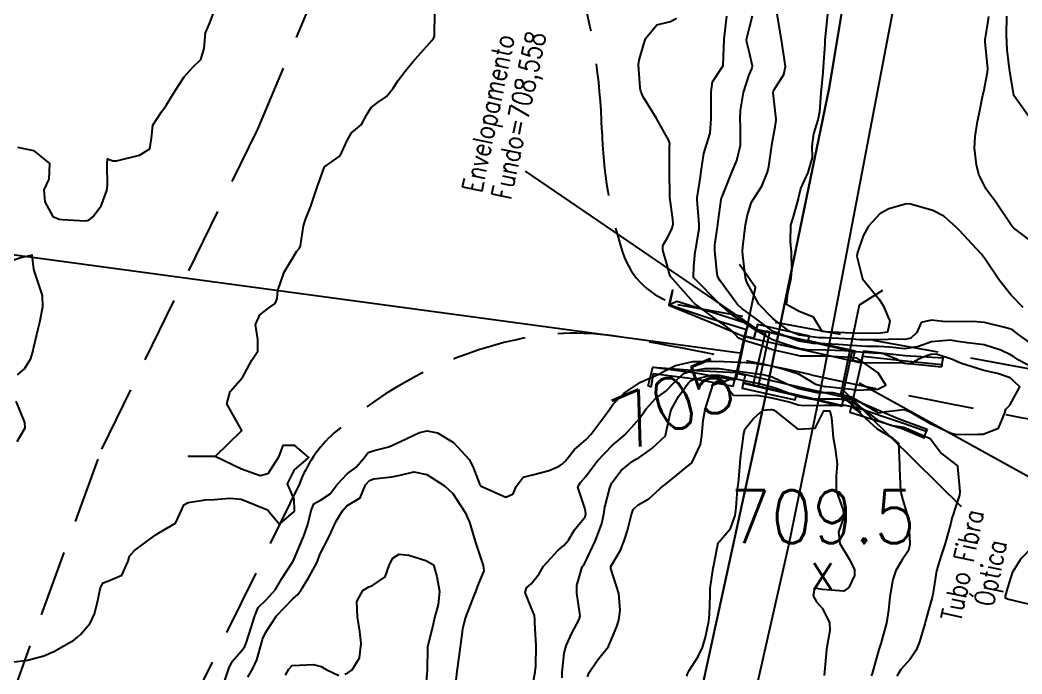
# Model space of a CAD drawing. Header units: metres. Extents: x 298520 to 308411, y 7433745 to 7450750.
# Drawn here: x 305099.4 to 305175.1, y 7437973.1 to 7438022.5 of the extents above; entities that cross this region are included whole.
import ezdxf
from ezdxf.enums import TextEntityAlignment as Align

# ---------------------------------------------------------------- set-up
doc = ezdxf.new("R2010")
doc.units = ezdxf.units.M
doc.header["$LTSCALE"] = 10
for name, pattern in [('CONTINUO', [0]), ('DASHED', [0.75, 0.5, -0.25]), ('TRACEJADO', [8.7, 8, -0.7])]:
    doc.linetypes.add(name, pattern=pattern)
for name, color, linetype in [('Cotas', 45, 'Continuous'), ('Curvas de Nivel 1m', 11, 'Continuous'), ('Curvas de Nivel 5m', 15, 'Continuous'), ('Eixo_Estaqueamento', 45, 'CONTINUO'), ('ENVELOPAMENTO', 45, 'CONTINUO'), ('Linha Férrea', 251, 'TRACKS'), ('P.I.', 45, 'CONTINUO'), ('Pontes e viadutos', 190, 'Continuous'), ('Pontos Cotados', 45, 'Continuous'), ('TEXTO', 45, 'Continuous'), ('TUBO', 45, 'Continuous'), ('Vias Secundárias', 230, 'DASHED')]:
    doc.layers.add(name, color=color, linetype=linetype)
doc.styles.add('ROMANS', font='romans', dxfattribs={"height": 0.2})
doc.styles.add('Style-STANDARD', font='STANDARD.shx')
doc.linetypes.add('TRACKS', pattern='A,0.15,[130,ltypeshp.shx,S=0.25,R=0,X=0,Y=0],0.15', length=0.3)

# ---------------------------------------------------------------- blocks, each defined once
blk = doc.blocks.new('ELVTXT_78')
at = {"layer": 'Pontos Cotados', "linetype": 'Continuous', "style": 'Style-STANDARD'}
for s, height, p in [('709.5', 4, (0, 4)), ('x', 3, (0, 0))]:
    blk.add_text(s, height=height, dxfattribs=at).set_placement(p, align=Align.MIDDLE_CENTER)

msp = doc.modelspace()

# ---------------------------------------------------------------- linework, layer by layer
at = {"layer": 'Curvas de Nivel 1m', "flags": 128}
for points, elevation in [([(305098.102, 7437973.925), (305099.917, 7437974.149), (305101.151, 7437974.467), (305101.924, 7437974.79), (305103.434, 7437975.667), (305103.711, 7437975.888), (305103.939, 7437976.098), (305104.66, 7437976.945), (305104.987, 7437977.65), (305105.19, 7437978.428), (305105.446, 7437979.645), (305105.651, 7437979.98), (305105.99, 7437980.112), (305107.064, 7437980.562), (305107.527, 7437981.625), (305107.644, 7437981.997), (305108.021, 7437982.426), (305109.572, 7437983.597), (305110.036, 7437983.869), (305111.109, 7437984.513), (305111.625, 7437985.574), (305111.747, 7437985.883), (305112.06, 7437986.067), (305113.355, 7437986.259), (305114.064, 7437986.287), (305115.208, 7437986.386), (305116.065, 7437986.322), (305118.053, 7437985.5), (305118.977, 7437984.421), (305120.052, 7437985.363), (305120.092, 7437985.43), (305120.099, 7437985.47), (305120.066, 7437986.318), (305119.582, 7437987.478), (305120.094, 7437988.533), (305120.609, 7437988.954), (305121.195, 7437989.459), (305120.116, 7437990.371), (305119.228, 7437990.371), (305118.883, 7437989.488), (305118.09, 7437988.22), (305117.505, 7437988.09), (305116.094, 7437988.593), (305114.103, 7437989.54), (305112.103, 7437989.57), (305114.103, 7437989.54), (305115.118, 7437990.53), (305116.133, 7437991.52), (305114.981, 7437993.532), (305115.239, 7437994.452), (305116.173, 7437995.52), (305116.877, 7437996.828), (305117.331, 7437997.509), (305117.338, 7437998.383), (305117.143, 7437999.511), (305117.492, 7438000.249), (305118.243, 7438000.82), (305118.64, 7438001.102), (305118.789, 7438001.492), (305118.852, 7438002.084), (305119.33, 7438003.484), (305120.289, 7438005.068), (305120.475, 7438005.285), (305120.565, 7438005.467), (305120.792, 7438006.989), (305120.923, 7438007.464), (305121.329, 7438008.464), (305121.664, 7438009.457), (305121.83, 7438009.973), (305122.363, 7438011.45), (305123.548, 7438012.26), (305124.078, 7438013.425), (305124.399, 7438014.001), (305125.172, 7438014.646), (305125.564, 7438015.408), (305125.905, 7438015.921), (305126.427, 7438016.325), (305127.064, 7438016.763), (305127.562, 7438017.389), (305127.898, 7438017.936), (305128.456, 7438018.66), (305129.031, 7438019.371), (305130.479, 7438021.002), (305130.641, 7438021.189), (305130.684, 7438021.348), (305130.701, 7438023.157)], 704), ([(305099.174, 7438012.933), (305100.382, 7438012.665), (305101.597, 7438011.698), (305101.536, 7438010.517), (305101.165, 7438009.702), (305101.235, 7438008.8), (305101.846, 7438007.695), (305102.32, 7438007.478), (305102.557, 7438007.449), (305104.318, 7438007.357), (305104.567, 7438007.41), (305104.872, 7438007.655), (305105.494, 7438008.486), (305105.924, 7438009.644), (305105.976, 7438010.016), (305105.939, 7438011.644), (305105.974, 7438012.047), (305106.376, 7438011.905), (305106.642, 7438011.902), (305108.38, 7438012.31), (305109.179, 7438012.808), (305109.289, 7438013.601), (305109.403, 7438014.6), (305110.058, 7438015.594), (305110.217, 7438015.791), (305110.421, 7438016.12), (305110.982, 7438017.037), (305111.331, 7438017.581), (305111.775, 7438018.251), (305112.457, 7438018.987), (305113.017, 7438019.562), (305113.288, 7438020.374), (305113.376, 7438021.557), (305113.71, 7438022.336), (305114.16, 7438023.545)], 703), ([(305137.925, 7437971.291), (305138.293, 7437973.254), (305138.346, 7437973.682), (305138.371, 7437975.253), (305138.257, 7437976.957), (305138.259, 7437977.256), (305138.24, 7437977.53), (305137.972, 7437978.14), (305137.524, 7437979.265), (305137.64, 7437979.611), (305137.993, 7437979.91), (305138.583, 7437980.673), (305138.923, 7437981.246), (305140.025, 7437982.456), (305140.443, 7437982.812), (305140.791, 7437983.222), (305141.26, 7437983.999), (305142.051, 7437984.985), (305142.111, 7437985.209), (305142.058, 7437985.573), (305141.51, 7437987.216), (305141.72, 7437987.58), (305142.091, 7437987.995), (305142.97, 7437989.197), (305144.115, 7437990.396), (305144.554, 7437990.74), (305145.066, 7437991.171), (305145.567, 7437991.73), (305146.141, 7437992.378), (305146.474, 7437992.831), (305146.664, 7437993.155), (305147.381, 7437993.927), (305148.166, 7437994.475), (305148.792, 7437995.131), (305149.494, 7437995.81), (305150.187, 7437996.053), (305151.095, 7437996.195), (305152.189, 7437996.193), (305153.209, 7437996.054), (305154.186, 7437995.919), (305155.479, 7437995.751), (305156.181, 7437995.571), (305157.306, 7437995.029), (305158.169, 7437994.673), (305159.561, 7437994.393), (305160.167, 7437994.37), (305160.783, 7437994.368), (305162.164, 7437994.051), (305164.046, 7437992.951), (305164.152, 7437992.878), (305164.255, 7437992.845), (305164.837, 7437992.94), (305166.155, 7437993.098), (305166.616, 7437992.915), (305168.14, 7437992.028), (305169.706, 7437991.3), (305170.128, 7437991.194), (305171.763, 7437991.219), (305172.129, 7437991.237), (305173.294, 7437991.68), (305173.772, 7437992.834), (305173.856, 7437993.133), (305174.159, 7437993.416), (305174.909, 7437994.819), (305174.183, 7437995.477), (305173.214, 7437995.813), (305172.191, 7437996.046), (305170.502, 7437996.564), (305170.2, 7437996.701), (305169.809, 7437996.876), (305168.586, 7437997.274), (305168.207, 7437997.265), (305167.926, 7437997.182), (305167.263, 7437996.909), (305166.579, 7437996.534), (305166.198, 7437996.567), (305165.546, 7437996.93), (305164.576, 7437997.314), (305164.207, 7437997.346), (305163.81, 7437997.35), (305162.208, 7437997.482), (305161.662, 7437997.522), (305160.209, 7437997.592), (305158.812, 7437997.614), (305158.21, 7437997.705), (305157.239, 7437998.003), (305156.216, 7437998.361), (305155.016, 7437999.052), (305154.228, 7437999.562), (305153.305, 7438000.146), (305152.243, 7438001.057), (305152.209, 7438001.09), (305150.272, 7438003.038), (305150.238, 7438003.111), (305150.281, 7438003.899), (305150.384, 7438005.017), (305150.393, 7438005.109), (305150.667, 7438006.757), (305150.686, 7438007.106), (305150.522, 7438008.927), (305150.526, 7438009.108), (305150.776, 7438010.688), (305150.838, 7438011.105), (305151.037, 7438012.45), (305151.239, 7438013.102), (305151.51, 7438013.99), (305151.579, 7438015.098), (305151.576, 7438015.948), (305151.575, 7438017.099), (305151.681, 7438017.867), (305152.463, 7438019.052), (305152.482, 7438019.09), (305152.482, 7438019.109), (305152.569, 7438021.089), (305152.754, 7438022.841)], 706), ([(305176.192, 7437996.089), (305174.82, 7437996.821), (305174.451, 7437997.072), (305174.207, 7437997.228), (305173.477, 7437997.571), (305172.214, 7437997.98), (305170.951, 7437998.128), (305170.217, 7437998.243), (305169.669, 7437998.33), (305168.216, 7437998.199), (305167.256, 7437997.866), (305166.211, 7437997.689), (305165.092, 7437997.817), (305164.212, 7437997.85), (305163.307, 7437997.864), (305162.213, 7437997.944), (305161.184, 7437998.01), (305160.214, 7437998.051), (305159.285, 7437998.075), (305158.215, 7437998.253), (305156.266, 7437998.996), (305156.223, 7437999.012), (305156.179, 7437999.04), (305154.237, 7438000.494), (305153.906, 7438000.731), (305153.557, 7438001.07), (305152.269, 7438002.812), (305152.097, 7438003.092), (305152.028, 7438003.34), (305151.852, 7438005.094), (305151.868, 7438005.526), (305152.085, 7438007.092), (305152.111, 7438007.306), (305152.342, 7438008.96), (305152.369, 7438009.09), (305152.381, 7438009.127), (305153.173, 7438011.078), (305153.521, 7438011.927), (305153.81, 7438013.069), (305153.795, 7438014.457), (305153.771, 7438015.07), (305153.802, 7438015.689), (305154.019, 7438017.066), (305154.456, 7438018.383), (305154.665, 7438018.854), (305154.701, 7438019.058), (305154.473, 7438020.053), (305154.272, 7438020.855), (305154.263, 7438021.063), (305154.29, 7438021.259), (305154.498, 7438022.081), (305154.703, 7438022.865)], 707), ([(305175.601, 7437998.194), (305174.734, 7437998.822), (305174.441, 7437999.043), (305174.226, 7437999.162), (305173.774, 7437999.288), (305172.231, 7437999.666), (305171.34, 7437999.75), (305170.231, 7437999.72), (305169.096, 7437999.751), (305168.232, 7437999.858), (305167.454, 7437999.684), (305167.113, 7437998.911), (305166.656, 7437998.479), (305166.218, 7437998.393), (305165.694, 7437998.405), (305164.217, 7437998.353), (305162.809, 7437998.372), (305162.217, 7437998.407), (305160.716, 7437998.487), (305160.218, 7437998.508), (305159.745, 7437998.524), (305158.22, 7437998.727), (305157.479, 7437999.027), (305156.232, 7437999.976), (305155.189, 7438001.051), (305154.268, 7438002.727), (305154.179, 7438003.061), (305153.976, 7438004.751), (305153.955, 7438005.065), (305153.979, 7438005.383), (305154.188, 7438007.062), (305154.33, 7438007.8), (305154.639, 7438008.758), (305154.811, 7438009.055), (305155.413, 7438009.989), (305155.842, 7438011.045), (305155.947, 7438011.467), (305156.174, 7438013.042), (305156.199, 7438013.238), (305156.407, 7438014.463), (305156.501, 7438014.951), (305156.503, 7438015.039), (305156.423, 7438015.691), (305156.268, 7438017.042), (305156.3, 7438017.186), (305156.447, 7438017.43), (305157.075, 7438018.416), (305157.193, 7438019.033), (305156.967, 7438020.546), (305156.885, 7438021.036), (305156.561, 7438022.991)], 708), ([(305175.152, 7438000.816), (305174.257, 7438001.749), (305173.374, 7438002.839), (305172.289, 7438004.455), (305171.992, 7438004.853), (305170.32, 7438006.647), (305170.096, 7438006.873), (305169.148, 7438007.704), (305168.335, 7438008.15), (305166.634, 7438008.624), (305166.34, 7438008.636), (305164.998, 7438008.271), (305164.332, 7438007.895), (305163.462, 7438006.953), (305163.06, 7438006.214), (305162.628, 7438004.967), (305162.577, 7438004.68), (305163.012, 7438002.963), (305164.251, 7438001.471), (305164.577, 7438000.945), (305165.069, 7437999.775), (305164.916, 7437998.94), (305164.222, 7437998.833), (305162.317, 7437998.874), (305162.222, 7437998.878), (305160.252, 7437998.96), (305160.223, 7437998.962), (305160.195, 7437998.962), (305159.963, 7437998.994), (305159.304, 7438000.075), (305158.238, 7438000.492), (305157.268, 7438001.03), (305157.383, 7438001.902), (305157.631, 7438003.026), (305157.666, 7438003.639), (305157.663, 7438005.026), (305157.587, 7438005.744), (305157.602, 7438007.027), (305157.767, 7438007.587), (305158.168, 7438009.022), (305158.197, 7438009.168), (305158.351, 7438009.797), (305158.916, 7438011.012), (305159.235, 7438012.152), (305159.22, 7438013.008), (305159.327, 7438013.931), (305159.671, 7438015.001), (305159.804, 7438015.617), (305159.905, 7438016.998), (305160.032, 7438018.569), (305160.077, 7438018.996), (305160.2, 7438020.714), (305160.206, 7438020.994), (305160.213, 7438021.268), (305160.391, 7438022.992)], 709), ([(305175.893, 7438014.808), (305174.443, 7438016.83), (305174.121, 7438018.833), (305173.937, 7438020.288), (305173.914, 7438020.829), (305173.903, 7438021.417), (305173.922, 7438022.829)], 711), ([(305099.165, 7437995.72), (305099.715, 7437996.18), (305100.191, 7437996.948), (305100.35, 7437997.559), (305100.379, 7437997.708), (305100.737, 7437999.185), (305100.861, 7437999.704), (305101.088, 7438000.854), (305101.061, 7438001.702), (305100.459, 7438003.52), (305100.399, 7438003.709), (305100.283, 7438004.766), (305099.431, 7438004.569), (305098.278, 7438004.191)], 703), ([(305140.315, 7437972.82), (305140.332, 7437973.226), (305140.487, 7437974.665), (305140.619, 7437975.223), (305141.023, 7437976.143), (305141.621, 7437977.213), (305141.677, 7437977.502), (305141.421, 7437979.216), (305141.428, 7437979.779), (305141.836, 7437981.212), (305141.919, 7437981.305), (305142.015, 7437981.435), (305142.853, 7437983.198), (305143.329, 7437984.474), (305143.479, 7437985.189), (305143.542, 7437985.707), (305143.914, 7437987.183), (305144.087, 7437987.548), (305144.78, 7437988.489), (305145.618, 7437989.165), (305145.92, 7437989.346), (305146.106, 7437989.45), (305147.108, 7437990.155), (305148.123, 7437991.106), (305148.14, 7437991.14), (305148.494, 7437992.788), (305148.591, 7437993.133), (305149.118, 7437994.081), (305149.866, 7437995.115), (305150.025, 7437995.262), (305150.176, 7437995.328), (305151.581, 7437995.697), (305152.182, 7437995.695), (305153.929, 7437995.312), (305154.176, 7437995.26), (305155.196, 7437995.05), (305156.171, 7437994.817), (305156.496, 7437994.71), (305158.164, 7437994.081), (305159.064, 7437993.908), (305160.162, 7437993.899), (305161.245, 7437993.896), (305162.16, 7437993.688), (305163.293, 7437992.959), (305164.143, 7437992.284), (305165.151, 7437991.922), (305166.135, 7437991.754), (305168.123, 7437990.9), (305168.123, 7437990.9), (305168.986, 7437989.761), (305170.103, 7437988.915), (305170.161, 7437988.869), (305170.192, 7437988.78), (305170.374, 7437986.867), (305170.339, 7437986.607), (305170.067, 7437985.79), (305169.835, 7437985.094), (305169.77, 7437984.874), (305169.68, 7437984.506), (305169.246, 7437982.882), (305168.928, 7437981.978), (305168.594, 7437980.891), (305168.347, 7437979.255), (305168.278, 7437978.896), (305167.972, 7437977.835), (305167.773, 7437977.093), (305167.724, 7437976.902), (305167.32, 7437975.529), (305167.082, 7437974.909), (305166.626, 7437974.213), (305165.918, 7437973.447), (305165.609, 7437972.925)], 707), ([(305142.23, 7437972.887), (305142.371, 7437973.205), (305142.987, 7437974.135), (305143.817, 7437975.191), (305143.859, 7437975.266), (305143.937, 7437975.439), (305144.456, 7437976.682), (305144.602, 7437977.18), (305144.715, 7437977.923), (305144.61, 7437979.174), (305144.012, 7437981.087), (305144.002, 7437981.18), (305144.013, 7437981.23), (305144.728, 7437982.471), (305145.015, 7437983.17), (305145.272, 7437983.936), (305145.565, 7437985.165), (305145.695, 7437985.527), (305146.064, 7437985.888), (305146.88, 7437986.343), (305147.757, 7437987.143), (305147.932, 7437987.294), (305148.086, 7437987.412), (305149.746, 7437988.762), (305150.102, 7437989.045), (305150.134, 7437989.079), (305150.152, 7437989.11), (305150.766, 7437990.454), (305150.885, 7437991.102), (305150.967, 7437992.275), (305151.135, 7437993.1), (305151.369, 7437993.89), (305151.767, 7437995.094), (305152.033, 7437995.233), (305152.175, 7437995.233), (305152.522, 7437995.085), (305153.258, 7437994.167), (305154.164, 7437994.153), (305155.038, 7437994.177), (305156.162, 7437993.975), (305157.542, 7437993.643), (305158.157, 7437993.45), (305158.534, 7437993.392), (305160.157, 7437993.429), (305161.707, 7437993.424), (305162.156, 7437993.323), (305162.67, 7437992.965), (305164.133, 7437991.641), (305165.301, 7437990.932), (305165.746, 7437990.553), (305165.802, 7437988.925), (305165.802, 7437988.626), (305165.894, 7437986.923), (305166.073, 7437986.237), (305166.461, 7437984.916), (305166.516, 7437984.448), (305166.598, 7437982.914), (305166.501, 7437982.44), (305166.015, 7437981.72), (305165.526, 7437980.927), (305165.307, 7437980.241), (305165.08, 7437978.934), (305164.974, 7437977.936), (305164.834, 7437976.937), (305164.404, 7437975.407), (305164.26, 7437974.945), (305163.921, 7437973.756), (305163.736, 7437973.13), (305163.677, 7437972.952)], 708), ([(305099.157, 7437990.68), (305099.742, 7437991.714), (305099.74, 7437992.111), (305099.063, 7437993.721)], 703), ([(305149.743, 7437972.944), (305149.797, 7437973.112), (305149.915, 7437973.361), (305150.612, 7437974.417), (305150.928, 7437975.1), (305151.163, 7437975.879), (305151.401, 7437977.096), (305151.459, 7437977.604), (305151.501, 7437979.095), (305151.513, 7437979.572), (305151.743, 7437981.093), (305151.784, 7437981.323), (305152.029, 7437982.649), (305152.116, 7437983.006), (305152.182, 7437983.089), (305153.035, 7437984.088), (305153.403, 7437985.077), (305153.478, 7437985.66), (305153.584, 7437987.075), (305153.636, 7437987.526), (305153.769, 7437989.073), (305153.795, 7437989.384), (305154.024, 7437991.071), (305154.033, 7437991.162), (305154.131, 7437991.597), (305154.778, 7437992.419), (305155.473, 7437993.047), (305156.095, 7437993.099), (305156.153, 7437993.094), (305156.335, 7437993.038), (305158.132, 7437991.603), (305159.439, 7437991.695), (305160.093, 7437992.991), (305160.153, 7437992.995), (305160.558, 7437992.986), (305160.676, 7437992.453), (305160.804, 7437990.983), (305160.96, 7437990.136), (305161.095, 7437988.98), (305161.027, 7437988.047), (305161.026, 7437986.981), (305161.551, 7437985.484), (305161.6, 7437984.975), (305161.206, 7437983.813), (305161.305, 7437982.977), (305162.021, 7437981.76), (305162.419, 7437980.966), (305162.419, 7437980.554), (305161.993, 7437979.652), (305161.596, 7437979.367), (305159.99, 7437979.482), (305159.399, 7437979.591), (305159.295, 7437979), (305159.544, 7437978.562), (305159.974, 7437978.077), (305160.523, 7437976.984), (305160.537, 7437976.401), (305160.306, 7437974.986), (305160.271, 7437974.645), (305160.111, 7437972.988)], 709), ([(305116.571, 7437972.849), (305116.96, 7437973.51), (305117.247, 7437974.18), (305117.624, 7437975.503), (305117.695, 7437975.744), (305117.944, 7437976.265), (305118.753, 7437977.488), (305119.976, 7437978.788), (305120.343, 7437979.103), (305120.598, 7437979.464), (305121.132, 7437980.322), (305121.773, 7437981.452), (305121.838, 7437981.628), (305122.02, 7437982.136), (305122.707, 7437983.44), (305123.257, 7437984.644), (305123.736, 7437985.425), (305123.868, 7437985.61), (305124.059, 7437985.801), (305125.061, 7437986.417), (305125.456, 7437987.406), (305125.771, 7437987.719), (305126.088, 7437987.861), (305127.462, 7437988.014), (305128.091, 7437988.142), (305129.118, 7437988.389), (305130.091, 7437988.171), (305131.438, 7437987.336), (305132.074, 7437986.734), (305133.002, 7437985.316), (305133.311, 7437984.576), (305133.699, 7437983.305), (305133.778, 7437983.051), (305134.023, 7437982.274), (305134.35, 7437981.297), (305134.407, 7437980.896), (305133.993, 7437979.954), (305133.831, 7437979.457), (305133.78, 7437979.303), (305133.633, 7437978.958), (305133.001, 7437977.314), (305132.784, 7437976.484), (305132.635, 7437975.319), (305132.449, 7437973.853), (305132.373, 7437973.323), (305132.186, 7437971.616)], 706), ([(305175.564, 7437978.392), (305173.982, 7437978.753), (305173.827, 7437978.832), (305173.822, 7437978.995), (305173.991, 7437979.609), (305174.369, 7437980.825), (305175, 7437981.833), (305175.945, 7437982.801)], 707), ([(305123.91, 7437973.099), (305124.13, 7437973.199), (305124.452, 7437973.415), (305125.002, 7437974.329), (305125.134, 7437975.408), (305125.035, 7437976.321), (305124.87, 7437977.411), (305124.81, 7437978.577), (305125.254, 7437979.407), (305125.712, 7437979.678), (305125.989, 7437979.789), (305126.955, 7437980.434), (305127.289, 7437981.387), (305127.539, 7437981.863), (305128.021, 7437982.159), (305128.735, 7437982.084), (305130.016, 7437981.689), (305130.595, 7437981.344), (305130.864, 7437980.477), (305131.049, 7437979.339), (305130.947, 7437978.366), (305130.67, 7437977.343), (305130.549, 7437976.749), (305130.193, 7437975.347), (305130.161, 7437975.117), (305130.117, 7437973.348), (305130.112, 7437973.147), (305129.972, 7437971.349)], 707), ([(305119.434, 7437973.003), (305119.665, 7437973.474), (305119.916, 7437973.749), (305121.556, 7437973.814), (305121.916, 7437973.727), (305122.123, 7437973.655), (305122.486, 7437973.441), (305123.459, 7437972.977)], 707)]:
    msp.add_lwpolyline(points, dxfattribs=dict(at, elevation=elevation))
at = {"layer": 'Curvas de Nivel 5m', "flags": 128}
for points, elevation in [([(305114.837, 7437972.598), (305115.151, 7437973.528), (305115.387, 7437974.056), (305115.924, 7437974.643), (305116.314, 7437975.131), (305116.468, 7437975.515), (305116.84, 7437976.62), (305117.108, 7437977.509), (305117.356, 7437978.119), (305117.975, 7437978.721), (305118.656, 7437979.49), (305119.148, 7437980.331), (305119.89, 7437981.472), (305120.015, 7437981.677), (305120.564, 7437982.928), (305120.771, 7437983.463), (305121.107, 7437984.395), (305121.361, 7437985.457), (305121.557, 7437985.958), (305122.065, 7437986.254), (305122.792, 7437986.719), (305123.331, 7437987.431), (305124.091, 7437988.226), (305124.771, 7437988.738), (305125.343, 7437989.408), (305125.673, 7437989.841), (305126.112, 7437990.003), (305127.225, 7437990.28), (305128.122, 7437990.676), (305128.597, 7437990.901), (305129.558, 7437991.359), (305130.134, 7437991.485), (305130.902, 7437991.342), (305132.122, 7437990.594), (305133.293, 7437989.312), (305133.576, 7437988.786), (305134.085, 7437987.484), (305134.196, 7437987.299), (305136.071, 7437986.48), (305136.623, 7437986.727), (305136.849, 7437987.272), (305137.382, 7437987.975), (305138.092, 7437988.164), (305139.332, 7437988.478), (305140.099, 7437988.814), (305140.348, 7437988.98), (305140.571, 7437989.225), (305141.262, 7437990.072), (305142.127, 7437990.834), (305142.492, 7437991.205), (305143.475, 7437992.519), (305143.946, 7437993.183), (305144.156, 7437993.47), (305144.998, 7437994.338), (305146.173, 7437995.119), (305146.2, 7437995.132), (305146.252, 7437995.159), (305147.582, 7437995.746), (305148.187, 7437996.067), (305148.895, 7437996.427), (305150.197, 7437996.712), (305150.568, 7437996.736), (305152.198, 7437996.737), (305152.564, 7437996.718), (305154.197, 7437996.641), (305154.628, 7437996.624), (305156.193, 7437996.388), (305157.073, 7437996.147), (305158.184, 7437995.784), (305159.473, 7437995), (305160.033, 7437994.853), (305160.171, 7437994.843), (305160.316, 7437994.844), (305162.169, 7437994.621), (305162.588, 7437994.546), (305164.17, 7437994.637), (305164.781, 7437994.941), (305164.187, 7437995.873), (305162.624, 7437996.966), (305162.203, 7437997.027), (305162.14, 7437997.034), (305160.204, 7437997.135), (305158.325, 7437997.139), (305158.204, 7437997.156), (305158.027, 7437997.199), (305156.209, 7437997.609), (305155.336, 7437997.925), (305154.215, 7437998.255), (305153.637, 7437998.488), (305153.107, 7437999.077), (305152.6, 7437999.458), (305152.229, 7437999.703), (305150.33, 7438001.109), (305150.244, 7438001.19), (305148.536, 7438003.136), (305148.445, 7438003.308), (305148.281, 7438003.936), (305147.929, 7438005.144), (305147.941, 7438005.5), (305148.308, 7438006.129), (305148.64, 7438006.813), (305148.704, 7438007.134), (305148.682, 7438007.491), (305148.463, 7438009.138), (305148.459, 7438009.253), (305148.434, 7438011.139), (305148.443, 7438013.089), (305148.452, 7438013.139), (305148.461, 7438013.206), (305148.396, 7438013.437), (305147.432, 7438015.15), (305146.436, 7438016.729), (305146.258, 7438017.162), (305146.224, 7438017.384), (305146.1, 7438019.164), (305146.13, 7438019.5), (305146.478, 7438020.631), (305146.608, 7438021.033), (305146.653, 7438021.158), (305147.486, 7438022.162), (305148.502, 7438022.423), (305148.965, 7438022.674)], 705), ([(305176.302, 7438005.395), (305174.425, 7438006.828), (305174.368, 7438006.874), (305174.324, 7438006.938), (305173.031, 7438008.843), (305172.352, 7438009.753), (305171.809, 7438010.856), (305171.638, 7438011.593), (305171.484, 7438012.859), (305171.53, 7438013.731), (305171.716, 7438014.857), (305171.821, 7438015.457), (305172.119, 7438016.853), (305172.175, 7438017.124), (305172.46, 7438018.592), (305172.496, 7438018.816), (305172.496, 7438018.85), (305172.491, 7438018.877), (305172.466, 7438019.127), (305172.281, 7438020.852), (305172.289, 7438021.049), (305172.507, 7438022.455), (305172.552, 7438022.81)], 710)]:
    msp.add_lwpolyline(points, dxfattribs=dict(at, elevation=elevation))
at = {"layer": 'Eixo_Estaqueamento'}
msp.add_lwpolyline([(305157.36, 7438183.653), (305163.051, 7438159.253), (305165.734, 7438144.803), (305167.442, 7438129.409), (305168.499, 7438111.609), (305168.697, 7438098.822), (305168.452, 7438080.499), (305167.399, 7438065.921), (305165.529, 7438047.968), (305160.498, 7438017.389), (305155.626, 7437993.858), (305150.277, 7437969.227), (305143.477, 7437941.139), (305137.356, 7437914.575)], dxfattribs=at)
at = {"layer": 'ENVELOPAMENTO', "color": 3, "linetype": 'CONTINUO'}
for points in [[(305154.76, 7437994.925, 708.79), (305155.709, 7437999.006, 708.77)], [(305155.993, 7437998.94, 708.745), (305155.138, 7437994.835, 708.785)]]:
    msp.add_polyline3d(points, dxfattribs=at)
at = {"layer": 'Linha Férrea', "flags": 128}
msp.add_lwpolyline([(307827.162, 7434249.95), (307821.558, 7434258.806), (307819.524, 7434262.43), (307816.304, 7434268.219), (307813.681, 7434272.301), (307811.637, 7434275.461), (307798.221, 7434296.136), (307773.738, 7434334.032), (307761.734, 7434352.011), (307752.472, 7434367.888), (307735.134, 7434393.38), (307710.738, 7434431.015), (307694.807, 7434455.28), (307677.699, 7434482.208), (307665.381, 7434501.663), (307643.884, 7434534.842), (307627.559, 7434562.543), (307613.51, 7434586.874), (307596.955, 7434617.47), (307576.402, 7434659.978), (307564.169, 7434687.319), (307541.059, 7434734.946), (307530.172, 7434758.545), (307516.917, 7434785.92), (307501.763, 7434817.247), (307481.679, 7434859.302), (307459.201, 7434904.199), (307442.79, 7434936.268), (307425.275, 7434968.915), (307411.694, 7434992.242), (307402.565, 7435007.679), (307388.848, 7435028.501), (307366.947, 7435058.298), (307352.497, 7435076.75), (307335.708, 7435095.815), (307323.737, 7435108.404), (307304.876, 7435127.211), (307280.641, 7435149.596), (307260.895, 7435166.247), (307239.502, 7435183.006), (307222.59, 7435195.397), (307206.912, 7435206.431), (307191.542, 7435216.923), (307180.978, 7435223.581), (307147.083, 7435245.035), (307110.179, 7435267.866), (307071.327, 7435292.081), (307013.035, 7435328.917), (306934.22, 7435378.293), (306890.853, 7435406.012), (306860.761, 7435425.266), (306830.445, 7435444.172), (306783.165, 7435474.002), (306743.292, 7435499.125), (306730.646, 7435506.804), (306700.006, 7435524.558), (306649.968, 7435556.158), (306620.536, 7435574.685), (306585.884, 7435596.365), (306549.21, 7435619.443), (306511.464, 7435642.992), (306481.3, 7435662.066), (306449.914, 7435681.79), (306417.31, 7435702.158), (306386.499, 7435720.658), (306359.57, 7435735.78), (306332.265, 7435749.95), (306295.736, 7435767.254), (306254.914, 7435784.832), (306234.551, 7435793.029), (306198.8, 7435806.042), (306177.427, 7435813.736), (306139.201, 7435826.142), (306101.034, 7435838.043), (306051.969, 7435853.031), (306008.186, 7435866.647), (306003.579, 7435868.042), (305974.115, 7435878.736), (305939.654, 7435889.448), (305902.227, 7435900.737), (305881.18, 7435906.223), (305868.578, 7435910.192), (305845.541, 7435919.118), (305815.171, 7435933.297), (305786.711, 7435949.033), (305760.876, 7435966.424), (305735.18, 7435986.894), (305723.755, 7435997.052), (305696.097, 7436025.188), (305678.2, 7436047.897), (305661.02, 7436071.863), (305645.017, 7436096.315), (305622.371, 7436129.703), (305596.142, 7436168.749), (305576.091, 7436198.746), (305559.429, 7436223.15), (305539.44, 7436252.716), (305521.42, 7436279.841), (305512.691, 7436292.824), (305499.486, 7436312.983), (305480.027, 7436341.606), (305460.301, 7436370.83), (305441.558, 7436398.43), (305421.25, 7436428.242), (305402.577, 7436456.088), (305384.092, 7436483.75), (305369.125, 7436505.554), (305351.225, 7436532.173), (305338.344, 7436551.44), (305322.726, 7436574.869), (305306.914, 7436598.296), (305293.244, 7436619.058), (305277.818, 7436644.307), (305263.888, 7436668.981), (305254.713, 7436687.725), (305243.781, 7436710.837), (305233.952, 7436734.393), (305225.106, 7436755.865), (305215.533, 7436780.472), (305201.607, 7436815.682), (305193.173, 7436837.83), (305177.384, 7436877.752), (305166.792, 7436904.686), (305153.942, 7436937.689), (305141.501, 7436969.136), (305130.697, 7436996.497), (305122.016, 7437018.504), (305113.061, 7437043.102), (305101.513, 7437072.011), (305093.245, 7437092.935), (305082.037, 7437121.364), (305073.353, 7437143.916), (305060.568, 7437176.453), (305050.18, 7437206.397), (305043.414, 7437227.867), (305037.467, 7437248.165), (305034.526, 7437261.706), (305031.724, 7437274.104), (305028.718, 7437297.869), (305025.03, 7437326.573), (305023.117, 7437358.555), (305023.119, 7437387.114), (305024.829, 7437414.867), (305027.312, 7437439.505), (305027.407, 7437441.256), (305030.711, 7437462.666), (305036.039, 7437488.902), (305042.465, 7437516.919), (305048.776, 7437544.538), (305055.475, 7437572.1), (305062.866, 7437603.389), (305069.498, 7437630.688), (305077.032, 7437662.821), (305085.46, 7437698.138), (305091.819, 7437727.643), (305097.21, 7437749.95), (305103.918, 7437777.268), (305111.101, 7437807.1), (305121.202, 7437849.915), (305125.406, 7437866.973), (305130.992, 7437888.732), (305137.356, 7437914.575), (305143.477, 7437941.139), (305150.277, 7437969.227), (305155.626, 7437993.858), (305160.498, 7438017.389), (305165.529, 7438047.968), (305167.399, 7438065.921), (305168.452, 7438080.499), (305168.697, 7438098.822), (305168.499, 7438111.609), (305167.442, 7438129.409), (305165.734, 7438144.803), (305163.051, 7438159.253), (305157.36, 7438183.653), (305149.712, 7438209.61), (305142.146, 7438230.516), (305132.877, 7438252.552), (305120.435, 7438277.838), (305109.119, 7438297.22), (305107.007, 7438300.233), (305099.258, 7438311.382), (305091.426, 7438322.415), (305083.384, 7438332.797), (305079.569, 7438337.519), (305074.8, 7438344.056), (305056.823, 7438367.077), (305041.935, 7438386.352), (305023.225, 7438411.978), (305005.975, 7438436.561), (304993.284, 7438456.495), (304983.121, 7438473.171), (304969.538, 7438498.699), (304959.938, 7438517.087), (304947.328, 7438543.432), (304933.09, 7438572.791), (304924.306, 7438590.948), (304918.204, 7438604.464), (304911.783, 7438619.158), (304905.926, 7438632.437), (304900.315, 7438648.46), (304895.834, 7438661.886), (304892.174, 7438674.496), (304887.946, 7438691.238), (304884.694, 7438706.937), (304881.848, 7438723.698), (304879.326, 7438740.134), (304878.187, 7438758.916), (304877.537, 7438778.358), (304877.211, 7438799.094), (304877.455, 7438830.881), (304877.861, 7438863.017), (304878.268, 7438892.702), (304878.595, 7438920.109), (304878.677, 7438952.239), (304877.945, 7438980.303), (304876.318, 7439009.018), (304874.936, 7439022.788), (304873.229, 7439037.841), (304870.14, 7439056.141), (304864.855, 7439082.077), (304859.079, 7439105.013), (304850.377, 7439133.889), (304843.057, 7439154.06), (304836.382, 7439171.237), (304828.249, 7439190.114), (304817.674, 7439211.83), (304806.69, 7439232.736), (304796.364, 7439250.871), (304785.222, 7439269.009), (304772.779, 7439289.097), (304755.7, 7439316.738), (304736.912, 7439345.938), (304718.848, 7439374.335), (304700.222, 7439403.624), (304676.465, 7439440.714), (304659.061, 7439468.061), (304641.493, 7439495.549), (304629.289, 7439514.996), (304612.29, 7439541.915), (304598.786, 7439563.312), (304583.088, 7439588.524), (304568.608, 7439611.383), (304554.371, 7439633.59), (304540.465, 7439656.114), (304527.858, 7439675.88), (304515.488, 7439695.965), (304501.015, 7439718.74), (304492.557, 7439732.179), (304481.09, 7439749.95), (304464.698, 7439773.555), (304458.701, 7439781.55), (304447.468, 7439795.482), (304430.85, 7439814.016), (304417.942, 7439826.867), (304407.625, 7439836.385), (304393.358, 7439848.486), (304380.404, 7439858.342), (304362.661, 7439870.737), (304347.086, 7439880.296), (304333.248, 7439887.82), (304320.73, 7439894.061), (304304.927, 7439900.989), (304286.443, 7439908.157), (304266.642, 7439915.416), (304246.691, 7439922.501), (304225.186, 7439929.977), (304198.999, 7439939.195), (304168.468, 7439950.001), (304152.888, 7439955.629), (304135.919, 7439962.486), (304121.351, 7439968.798), (304105.783, 7439976.385), (304088.736, 7439985.334), (304071.183, 7439995.831), (304051.503, 7440008.737), (304042.509, 7440015.334), (304023.022, 7440030.473), (304002.682, 7440048.64), (303992.184, 7440058.522), (303980.444, 7440070.491), (303965.024, 7440086.226), (303949.368, 7440102.496), (303932.051, 7440120.671), (303917.21, 7440136.166), (303903.071, 7440150.772), (303879.085, 7440174.998), (303863.629, 7440189.711), (303849.061, 7440203.116), (303838.551, 7440211.886), (303825.964, 7440222.577), (303811.471, 7440233.814), (303798.026, 7440243.583), (303789.167, 7440249.782, 0.048699), (303782.733, 7440254.326, -0.013971), (303778.977, 7440256.716, 0.011385), (303767.539, 7440264.078, 0.000455), (303759.243, 7440269.144, 0.004014), (303749.319, 7440275.082, 0.008965), (303739.521, 7440280.605), (303729.166, 7440286.199), (303717.711, 7440292.151), (303693.717, 7440304.367), (303679.104, 7440311.896), (303660.942, 7440321.331), (303642.972, 7440330.918), (303636.468, 7440334.548), (303624.836, 7440341.295), (303611.994, 7440348.943), (303603.079, 7440354.598), (303596.281, 7440359.102), (303587.51, 7440365.427), (303578.605, 7440372.221), (303569.48, 7440379.633), (303558.633, 7440389.129), (303549.894, 7440397.253), (303541.539, 7440405.465), (303534.882, 7440412.293), (303523.465, 7440424.473), (303512.292, 7440437.463), (303502.617, 7440449.258), (303497.008, 7440456.501), (303488.044, 7440468.694), (303481.424, 7440477.682), (303475.375, 7440486.349), (303465.786, 7440500.535), (303456.113, 7440515.599), (303445.613, 7440532.252), (303432.87, 7440552.628), (303423.186, 7440568.064, -0.000757), (303417.987, 7440576.145, 0.007668), (303411.654, 7440585.694), (303403.602, 7440597.441), (303394.768, 7440609.244), (303388.857, 7440616.919), (303381.264, 7440625.91), (303374.43, 7440633.824), (303364.889, 7440644.089), (303358.774, 7440650.239), (303349.646, 7440658.739), (303339.722, 7440667.523), (303332.656, 7440673.464), (303326.724, 7440678.049, -0.018136), (303320.919, 7440682.537, 0.027105), (303312.535, 7440688.782, -0.001525), (303306.785, 7440692.624), (303296.835, 7440699.316), (303291.583, 7440702.647), (303280.845, 7440709.238, 0.008003), (303271.247, 7440714.648, 0.013057), (303255.936, 7440722.447, -0.001991), (303248.373, 7440726.091, 0.012147), (303243.6, 7440728.272, -0.002135), (303237.368, 7440730.971), (303223.7, 7440736.96), (303210.103, 7440742.741), (303193.904, 7440749.566), (303189.82, 7440751.298), (303177.394, 7440756.464), (303158.988, 7440764.273), (303141.646, 7440771.615), (303117.098, 7440781.981), (303101.554, 7440788.524), (303093.446, 7440792.234), (303076.052, 7440800.18), (303054.932, 7440810.372), (303040.156, 7440817.979), (303025.349, 7440825.886), (303013.344, 7440832.756), (303004.06, 7440838.538), (302994.271, 7440845.093), (302982.623, 7440853.413), (302969.58, 7440863.652), (302962.58, 7440869.547), (302953.339, 7440877.801), (302943.024, 7440887.539), (302938.586, 7440892.147), (302933.331, 7440897.537), (302924.321, 7440907.75), (302915.904, 7440917.945), (302907.517, 7440928.751), (302899.78, 7440938.97), (302892.734, 7440949.154), (302888.762, 7440955.109), (302884.574, 7440961.747), (302879.485, 7440969.887), (302873.287, 7440980.614), (302867.777, 7440990.898), (302859.79, 7441006.768), (302851.229, 7441025.298), (302846.823, 7441035.61), (302841.669, 7441047.987), (302837.148, 7441059.318), (302829.38, 7441078.789), (302825.24, 7441088.834), (302821.857, 7441097.357), (302816.249, 7441111.473), (302810.672, 7441125.205), (302804.678, 7441140.046), (302799.05, 7441153.537), (302792.202, 7441169.326), (302786.803, 7441181.368), (302782.699, 7441189.728), (302780.991, 7441193.272, -0.024435), (302778.706, 7441197.526, 0.018839), (302775.042, 7441204.531), (302769.048, 7441215.01), (302764.16, 7441223.098), (302758.012, 7441232.567), (302751.033, 7441242.929), (302746.425, 7441249.467, 0.01417), (302742.29, 7441255.115, -0.010578), (302734.95, 7441264.491, 0.026045), (302726.645, 7441274.447), (302714.77, 7441287.265), (302702.588, 7441299.413), (302690.064, 7441310.886), (302682.561, 7441317.234), (302675.22, 7441323.247), (302666.869, 7441329.42, 0.027574), (302658.671, 7441335.283, -0.011091), (302655.152, 7441337.629, 0.01172), (302645.719, 7441343.898, 0.006642), (302635.246, 7441350.318, 0.010482), (302620.241, 7441358.823, 0.013683), (302599.223, 7441369.429, 0.008553), (302586.726, 7441375.052, 0.011788), (302575.046, 7441379.747, 0.002778), (302570.558, 7441381.4), (302560.876, 7441384.907), (302551.005, 7441388.04), (302546.217, 7441389.527, -0.019135), (302544.903, 7441389.88, 0.019296), (302522.937, 7441395.786, 0.000461), (302511.662, 7441398.344, 0.010049), (302501.513, 7441400.424), (302492.392, 7441402.102), (302485.288, 7441403.295), (302471.447, 7441405.533), (302444.869, 7441409.521), (302415.277, 7441413.929), (302384.345, 7441418.639), (302365.976, 7441421.32), (302360.247, 7441421.986), (302338.704, 7441425.134), (302306.002, 7441430.395), (302286.923, 7441434.198), (302278.604, 7441436.007), (302270.237, 7441438.277), (302260.05, 7441441.209), (302248.718, 7441444.793), (302234.932, 7441449.831), (302225.681, 7441453.688), (302223.91, 7441454.587), (302211.722, 7441460.078), (302198.55, 7441466.939), (302185.194, 7441474.434), (302176.266, 7441480.044), (302166.746, 7441486.088), (302155.705, 7441493.817), (302145.197, 7441501.908), (302133.651, 7441511.457), (302124.111, 7441520.003), (302113.796, 7441530.075), (302104.384, 7441540.03), (302095.467, 7441550.013), (302086.579, 7441560.931), (302077.65, 7441573.115), (302070.772, 7441583.077), (302062.647, 7441595.881), (302055.334, 7441608.401), (302048.687, 7441620.587), (302040.377, 7441636.793), (302032.957, 7441653.052), (302027.217, 7441666.295), (302023.745, 7441674.151), (302020.233, 7441682.946), (302013.855, 7441699.656), (302006.743, 7441720.028), (302000.143, 7441739.465), (301996.81, 7441749.517), (301993.173, 7441760.442), (301988.741, 7441774.004), (301985.313, 7441784.598), (301976.672, 7441811.028), (301970.969, 7441828.13), (301966.757, 7441840.46), (301961.824, 7441854.796), (301956.599, 7441869.324), (301952.694, 7441879.426), (301950.212, 7441885.776), (301947.263, 7441893.123), (301942.827, 7441902.996), (301936.943, 7441915.47), (301925.249, 7441938.089), (301919.939, 7441947.811), (301913.515, 7441959.082), (301904.124, 7441974.92), (301894.52, 7441990.438), (301891.413, 7441995.461), (301886.489, 7442003.183), (301878.67, 7442015.285), (301873.464, 7442023.436), (301865.157, 7442036.288), (301855.839, 7442050.938), (301845.976, 7442066.833), (301838.272, 7442079.461), (301830.416, 7442092.887), (301825.548, 7442101.779), (301821.376, 7442109.453), (301815.662, 7442120.908), (301811.106, 7442130.238), (301807.699, 7442137.999), (301806.423, 7442140.601, 0.023261), (301801.857, 7442152.453, -0.028715), (301797.552, 7442164.003, 0.012936), (301793.732, 7442175.332, -0.025942), (301792.423, 7442179.575, 0.006006), (301789.905, 7442189.062, -0.014708), (301788.14, 7442196.216), (301785.975, 7442206.246), (301784.367, 7442214.306, 0.006026), (301783.559, 7442218.841, -0.007665), (301782.521, 7442224.78, -0.006079), (301780.959, 7442235.44, -0.002739), (301779.703, 7442245.206), (301779.178, 7442249.477), (301778.675, 7442254.381), (301778.065, 7442260.482), (301777.318, 7442271.291), (301776.984, 7442275.413), (301775.911, 7442292.595), (301775.204, 7442301.965), (301774.189, 7442318.205), (301773.646, 7442327.416), (301773.089, 7442335.875), (301772.127, 7442350.268), (301771.292, 7442362.115), (301770.725, 7442371.572), (301769.865, 7442382.07), (301768.552, 7442394.647), (301768.148, 7442398.421), (301767.394, 7442406.074), (301767.009, 7442408.608), (301766.499, 7442411.782), (301764.779, 7442423.533), (301763.465, 7442430.863), (301760.77, 7442444.807), (301759.479, 7442450.076), (301758.259, 7442454.401), (301755.339, 7442466.071), (301751.665, 7442478.105, 0.014406), (301747.843, 7442489.506, -0.000078), (301746.016, 7442494.48), (301743.45, 7442501.467), (301738.686, 7442513.328), (301735.709, 7442520.321), (301732.431, 7442527.285), (301727.104, 7442538.17), (301722.927, 7442546.111, 0.012187), (301718.524, 7442554.109, 0.000535), (301713.357, 7442562.952, 0.014127), (301707.985, 7442571.558, 0.00131), (301703.078, 7442578.904, 0.005502), (301696.107, 7442589.038, 0.012739), (301690.664, 7442596.364, -0.003293), (301687.73, 7442600.161, 0.014011), (301683.494, 7442605.405), (301674.266, 7442616.2), (301665.746, 7442625.395), (301657.648, 7442633.669), (301647.393, 7442643.457), (301636.008, 7442653.979), (301626.6, 7442662.308), (301605.302, 7442680.695), (301585.626, 7442697.221), (301571.106, 7442709.224), (301556.026, 7442721.963), (301546.373, 7442729.879), (301533.385, 7442740.748), (301522.722, 7442749.605), (301509.812, 7442760.238), (301495.057, 7442772.28), (301477.473, 7442786.656), (301465.134, 7442796.879), (301456.431, 7442804.066), (301435.244, 7442821.757), (301421.836, 7442832.858), (301396.975, 7442853.686), (301385.141, 7442863.625), (301370.663, 7442875.779), (301364.72, 7442880.333), (301363.394, 7442881.709), (301340.635, 7442900.571), (301323.028, 7442915.478), (301312.785, 7442924.11), (301300.577, 7442934.699), (301285.849, 7442948.16), (301276.269, 7442957.316), (301270.655, 7442962.881), (301259.99, 7442974.031), (301253.515, 7442981.219), (301247.895, 7442987.531), (301240.384, 7442996.742), (301229.998, 7443009.989), (301221.855, 7443021.632), (301213.131, 7443035.04), (301205.731, 7443047.193), (301200.054, 7443057.202), (301196.13, 7443064.495), (301190.777, 7443075.159), (301186.743, 7443083.781), (301181.573, 7443095.717), (301178.314, 7443103.871), (301173.662, 7443116.191), (301169.173, 7443129.408), (301164.144, 7443147.31, -0.01791), (301159.61, 7443166.203, -0.00496), (301157.559, 7443176.875, -0.011511), (301154.972, 7443193.236, -0.007375), (301153.508, 7443205.472), (301152.718, 7443213.017, -0.00222), (301152.224, 7443222.44), (301151.729, 7443232.749), (301151.603, 7443240.182), (301151.639, 7443249.448), (301151.725, 7443255.841, -0.000163), (301152.025, 7443263.846, -0.011094), (301152.62, 7443273.75), (301153.007, 7443278.435), (301153.225, 7443280.621), (301153.695, 7443286.694, -0.028501), (301154.086, 7443291.63), (301155.314, 7443300.595), (301156.339, 7443307.456), (301157.491, 7443314.977), (301159.202, 7443325.07), (301161.789, 7443338.495), (301165.144, 7443354.564), (301169.449, 7443374.231), (301172.81, 7443391.595), (301174.68, 7443401.171), (301178.924, 7443420.669), (301181.694, 7443433.864), (301184.295, 7443446.536), (301187.696, 7443463.235), (301190.748, 7443479.811), (301192.552, 7443489.809), (301194.095, 7443499.341), (301196.062, 7443513.194), (301197.815, 7443528.847), (301198.978, 7443543.028), (301199.581, 7443554.271), (301200.059, 7443564.719), (301200.282, 7443573.9), (301200.162, 7443588.233), (301199.927, 7443598.374), (301199.281, 7443610.703), (301198.702, 7443618.87), (301198.183, 7443625.385), (301197.204, 7443633.937, -0.007667), (301196.167, 7443643.146, 0.025395), (301194.851, 7443652, -0.01031), (301194.43, 7443654.342), (301193.513, 7443660.134), (301192.135, 7443668.077), (301188.578, 7443684.771), (301185.498, 7443697.176), (301182.785, 7443706.834), (301181.462, 7443711.268), (301177.711, 7443723.713), (301173.808, 7443734.628), (301171.261, 7443741.672), (301169.728, 7443745.668), (301168.223, 7443749.256), (301166.222, 7443754.29), (301158.307, 7443772.479), (301152.394, 7443784.66), (301147.869, 7443793.508), (301140.961, 7443806.331), (301134.742, 7443816.987), (301130.672, 7443823.903), (301127.116, 7443829.58), (301117.999, 7443843.643), (301110.123, 7443855.073), (301103.904, 7443863.685), (301096.373, 7443873.957), (301091.515, 7443880.268), (301082.097, 7443891.988), (301075.191, 7443900.343), (301066.669, 7443910.076), (301057.942, 7443919.52), (301047.68, 7443929.617), (301040.637, 7443936.582), (301031.883, 7443944.37), (301023.758, 7443951.563), (301019.288, 7443955.054), (301009.556, 7443962.804), (300997.58, 7443972.16), (300983.871, 7443982.451), (300964.188, 7443997.461), (300944.108, 7444013.327), (300932.299, 7444022.947), (300914.026, 7444037.339), (300891.313, 7444055.807), (300879.97, 7444064.814), (300848.153, 7444089.828), (300830.362, 7444103.6), (300820.582, 7444111.406), (300808.788, 7444120.923), (300790.074, 7444136.492), (300778.414, 7444146.774), (300770.686, 7444153.71), (300758.584, 7444165.332), (300747.358, 7444176.88), (300740.382, 7444184.133), (300726.752, 7444199.558), (300715.031, 7444213.522), (300701.451, 7444231.207), (300695.757, 7444239.063), (300691.098, 7444245.691), (300688.496, 7444249.683), (300679.245, 7444263.561), (300673.509, 7444272.713), (300665.013, 7444287.411), (300658.593, 7444299.121), (300654.523, 7444306.913), (300645.889, 7444324.778), (300638.775, 7444340.504), (300632.002, 7444357.092), (300623.229, 7444381.315), (300618.039, 7444396.735), (300611.737, 7444416.065), (300609.685, 7444423.435), (300606.998, 7444434.668), (300602.946, 7444451.568), (300599.969, 7444467.01), (300597.626, 7444480.248), (300594.733, 7444500.078), (300593.893, 7444507.369), (300592.267, 7444522.787), (300591.511, 7444531.442), (300590.493, 7444544.959), (300589.841, 7444557.299), (300589.096, 7444574.018), (300588.343, 7444602.107), (300587.685, 7444624.209), (300587.294, 7444638.301), (300586.409, 7444654.83), (300585.213, 7444670.921), (300583.32, 7444689.362), (300581.913, 7444699.787), (300579.93, 7444713.25), (300577.016, 7444730.379), (300574.607, 7444742.839), (300573.261, 7444749.503), (300571.951, 7444755.507), (300567.968, 7444771.617), (300563.223, 7444789.714), (300556.388, 7444811.413), (300552.813, 7444821.862), (300552.051, 7444823.547), (300548.135, 7444834.224), (300543.898, 7444845.238), (300538.737, 7444857.627), (300534.37, 7444867.272, 0.016186), (300529.659, 7444877.358), (300521.065, 7444894.307), (300515.468, 7444904.77), (300506.539, 7444920.708), (300501.331, 7444929.076), (300498.824, 7444933.12), (300487.096, 7444951.631), (300473.997, 7444971.561), (300463.472, 7444987.491), (300453.773, 7445002.708), (300450.06, 7445008.599), (300443.364, 7445019.573), (300432.151, 7445039.253), (300421.263, 7445060.113), (300412.901, 7445077.325), (300404.443, 7445096.117), (300400.04, 7445106.506), (300395.554, 7445118.008), (300385.79, 7445146.048), (300379.043, 7445169.005), (300374.061, 7445187.954), (300369.452, 7445208.366), (300365.384, 7445228.498), (300362.756, 7445242.388), (300361.678, 7445249.758), (300360.143, 7445261.703), (300359.094, 7445273.894), (300358.442, 7445281.783), (300357.503, 7445297.711), (300357.204, 7445314.251), (300357.2, 7445325.495), (300357.632, 7445341.062), (300358.792, 7445365.539), (300359.702, 7445378.899), (300360.824, 7445394.556), (300361.814, 7445408.831), (300364.105, 7445434.807), (300365.553, 7445451.778), (300367.396, 7445471.835), (300368.852, 7445486.766), (300370.027, 7445499.471), (300371.464, 7445515.344), (300372.683, 7445526.312), (300373.395, 7445530.963), (300374.893, 7445547.685), (300376.205, 7445560.819), (300377.581, 7445575.805), (300379.871, 7445599.676), (300382.66, 7445627.08), (300384.233, 7445644.036), (300384.749, 7445648.276), (300386.133, 7445663.647)], format="xyb", dxfattribs=at)
msp.add_lwpolyline([(305171.925, 7438107.725), (305172.348, 7438093.813), (305171.504, 7438070.595), (305170.655, 7438059.409), (305168.877, 7438043.258), (305165.818, 7438025.931), (305159.804, 7437994.349), (305157.429, 7437982.816), (305150.227, 7437951.026), (305143.786, 7437924.407), (305134.048, 7437885.44), (305124.305, 7437844.845), (305114.053, 7437803.247), (305108.133, 7437777.662), (305101.474, 7437749.95), (305094.101, 7437719.492), (305087.224, 7437688.725), (305081.275, 7437662.559), (305073.858, 7437631.943), (305065.514, 7437597.12), (305058.098, 7437565.425), (305049.989, 7437532.047), (305044.903, 7437510.096), (305038.471, 7437480.442), (305032.757, 7437450.678), (305032.102, 7437446.012), (305030.798, 7437432.951), (305030.192, 7437424.105), (305027.717, 7437396.27), (305026.974, 7437373.156), (305027.264, 7437355.351), (305028.429, 7437333.733)], dxfattribs=at)
at = {"layer": 'P.I.', "color": 4, "linetype": 'CONTINUO'}
for points in [[(305148.658, 7438002.134, 704.785), (305148.386, 7438000.992, 704.502), (305151.766, 7437999.595, 704.578), (305154.075, 7437998.605, 704.644), (305162.95, 7437996.623, 705.11), (305165.805, 7437996.646, 705.298), (305168.981, 7437996.33, 705.637)], [(305168.981, 7437996.33, 705.637), (305169.109, 7437996.987, 706.971), (305166.243, 7437997.146, 707.812), (305163.103, 7437997.504, 708.883), (305162.909, 7437996.677, 709.206), (305162.295, 7437996.81, 709.191), (305162.465, 7437997.495, 708.898), (305158.957, 7437998.28, 708.808), (305158.91, 7437998.29, 709.177), (305159.009, 7437998.651, 709.178), (305155.085, 7437999.509, 709.126), (305154.991, 7437999.172, 709.12), (305154.802, 7437998.483, 709.278), (305154.117, 7437998.643, 709.29), (305154.395, 7437999.546, 708.921), (305151.532, 7438000.481, 707.288), (305148.991, 7438001.272, 705.867), (305148.45, 7438001.02, 705.826), (305148.696, 7438002.121, 705.74), (305148.658, 7438002.134, 704.785)], [(305148.386, 7438000.992, 704.502), (305148.45, 7438001.02, 705.826), (305151.39, 7438000.035, 707.288), (305154.24, 7437999.138, 708.93), (305154.075, 7437998.605, 704.644)], [(305154.075, 7437998.605, 704.644), (305154.107, 7437998.619, 708.346), (305154.816, 7437998.456, 708.346), (305155.003, 7437999.146, 708.37), (305158.904, 7437998.253, 708.439), (305162.414, 7437997.453, 708.506), (305162.263, 7437996.794, 708.474), (305162.927, 7437996.649, 708.474), (305162.95, 7437996.623, 705.11)], [(305154.107, 7437998.619, 708.346), (305154.24, 7437999.138, 708.93)], [(305154.991, 7437999.172, 709.12), (305158.91, 7437998.29, 709.177)], [(305155.709, 7437999.006, 708.77), (305155.707, 7437998.991, 708.558), (305155.994, 7437998.927, 708.558), (305155.993, 7437998.94, 708.745)], [(305155.993, 7437998.94, 708.745), (305155.709, 7437999.006, 708.77)], [(305162.927, 7437996.649, 708.474), (305163.046, 7437997.122, 708.888)], [(305162.95, 7437996.623, 705.11), (305163.046, 7437997.122, 708.888), (305166.23, 7437996.762, 707.823), (305168.998, 7437996.503, 706.965), (305168.981, 7437996.33, 705.637)], [(305147.041, 7437994.776, 705.607), (305146.812, 7437994.874, 704.723), (305147.186, 7437996.304, 704.208), (305150.475, 7437996.047, 704.367), (305153.495, 7437995.88, 704.487), (305162.311, 7437993.869, 704.872), (305165.71, 7437992.403, 705.195), (305167.889, 7437991.608, 705.73)], [(305147.041, 7437994.776, 705.607), (305147.219, 7437995.829, 705.58), (305150.355, 7437995.411, 707.252), (305153.249, 7437994.848, 708.827), (305153.255, 7437994.867, 709.11), (305153.507, 7437995.844, 709.242), (305154.154, 7437995.697, 709.245), (305153.999, 7437995.098, 709.099), (305153.915, 7437994.72, 709.113), (305157.933, 7437993.822, 709.208), (305158.007, 7437994.151, 709.198), (305158.019, 7437994.175, 708.877), (305161.455, 7437993.349, 708.963), (305161.609, 7437993.969, 709.019), (305162.277, 7437993.83, 709.019), (305162.061, 7437992.893, 708.797), (305166.001, 7437991.647, 707.578), (305167.677, 7437990.961, 707.217), (305167.889, 7437991.608, 705.73)], [(305153.495, 7437995.88, 704.487), (305153.338, 7437995.308, 708.86), (305150.425, 7437995.834, 707.262), (305147.219, 7437996.265, 705.61), (305147.186, 7437996.304, 704.208)], [(305153.495, 7437995.88, 704.487), (305153.503, 7437995.864, 708.308), (305153.338, 7437995.308, 708.86)], [(305162.311, 7437993.869, 704.872), (305162.284, 7437993.853, 708.469), (305161.596, 7437994.006, 708.469), (305161.447, 7437993.393, 708.485), (305158.015, 7437994.194, 708.423), (305154.025, 7437995.11, 708.346), (305154.177, 7437995.704, 708.308), (305153.503, 7437995.864, 708.308)], [(305153.999, 7437995.098, 709.099), (305158.007, 7437994.151, 709.198)], [(305167.889, 7437991.608, 705.73), (305167.817, 7437991.438, 707.123), (305166.114, 7437992.045, 707.56), (305162.201, 7437993.353, 708.866), (305162.311, 7437993.869, 704.872)], [(305162.284, 7437993.853, 708.469), (305162.201, 7437993.353, 708.866)]]:
    msp.add_polyline3d(points, dxfattribs=at)
at = {"layer": 'P.I.', "color": 1, "linetype": 'CONTINUO'}
for points in [[(305154.075, 7437998.605, 704.644), (305153.495, 7437995.88, 704.487)], [(305162.311, 7437993.869, 704.872), (305162.95, 7437996.623, 705.11)]]:
    msp.add_polyline3d(points, dxfattribs=at)
at = {"layer": 'P.I.', "color": 4, "linetype": 'CONTINUO'}
msp.add_polyline3d([(305154.762, 7437994.938, 708.568), (305155.14, 7437994.848, 708.568), (305155.138, 7437994.835, 708.785), (305154.76, 7437994.925, 708.79)], close=True, dxfattribs=at)
at = {"layer": 'Pontes e viadutos'}
for points in [[(305151.57, 7437994.9), (305153.511, 7437995.527), (305154.919, 7438002.328), (305153.734, 7438004.057)], [(305162.904, 7437992.857), (305161.372, 7437994.204), (305162.78, 7438001.005), (305164.554, 7438002.121)]]:
    msp.add_lwpolyline(points, dxfattribs=at)
at = {"layer": 'TEXTO', "linetype": 'CONTINUO'}
for points in [[(304941.174, 7438026.143, 0), (305153.757, 7437997.385, 0)], [(305155.775, 7437998.696, 0), (305137.551, 7438011.1, 0)], [(305162.757, 7437995.112, 0), (305354.434, 7437889.083, 0.261)], [(305170.483, 7437985.736, 0), (305161.575, 7437994.539, 0)]]:
    msp.add_polyline3d(points, dxfattribs=at)
at = {"layer": 'TUBO', "linetype": 'TRACEJADO', "flags": 128}
msp.add_lwpolyline([(305161.457, 7437993.799), (305162.242, 7437997.492)], dxfattribs=at)
at = {"layer": 'Vias Secundárias'}
for points in [[(305091.432, 7437949.091), (305093.318, 7437956.429), (305105.538, 7437990.098), (305117.336, 7438014.292), (305124.239, 7438030.698), (305127.113, 7438040.745), (305128.121, 7438056.15), (305128.265, 7438074.234), (305124.095, 7438127.853), (305120.785, 7438170.714), (305118.341, 7438199.785), (305117.187, 7438217.807, 0.013873), (305115.894, 7438231.873, 0.04849), (305113.307, 7438243.642, 0.058554), (305106.984, 7438257.421), (305097.547, 7438276.213), (305087.01, 7438295.026), (305079.739, 7438307.189), (305064.456, 7438328.486), (305041.363, 7438356.024), (305023.707, 7438378.768), (305008.419, 7438395.44)], [(305141.565, 7438025.598, -0.06379), (305143.319, 7438014.243, 0.070867), (305144.881, 7438005, 0.255946), (305149.038, 7438001.042), (305182.428, 7437994.943), (305210.126, 7437991.528, 0.058), (305217.09, 7437991.481, 0.068939), (305224.725, 7437993.404, 0.212664), (305231.124, 7438000.038, 0.077814), (305232.826, 7438008.754, 0.007145), (305233.147, 7438022.506), (305232.082, 7438051.139)]]:
    msp.add_lwpolyline(points, format="xyb", dxfattribs=at)
at = {"layer": 'Vias Secundárias', "elevation": 711.354}
msp.add_lwpolyline([(305254.183, 7437985.748), (305251.958, 7437987.112, -0.049401), (305249.863, 7437988.699, 0.042868), (305244.951, 7437992.523, 0.252548), (305236.066, 7437993.244, -0.01753), (305227.18, 7437989.709, -0.076474), (305215.611, 7437987.473, -0.033768), (305208.156, 7437987.69, -0.015456), (305187.351, 7437990.36, -0.014727), (305159.144, 7437995.725, 0.010621), (305144.986, 7437998.539, 0.097964), (305136.881, 7437998.374, 0.129671), (305123.083, 7437991.303, 0.121394), (305120.472, 7437987.468), (305111.724, 7437969.608, -0.00418), (305104.063, 7437954.293, 0.010516), (305100.812, 7437947.583, 0.036602), (305100.591, 7437946.991, 0.001362)], format="xyb", dxfattribs=at)

# ---------------------------------------------------------------- block references
at = {"layer": 'Pontos Cotados', "linetype": 'Continuous'}
msp.add_blockref('ELVTXT_78', (305160.013, 7437980.99, 709.49), dxfattribs=at)

# ---------------------------------------------------------------- texts
at = {"layer": 'Cotas', "style": 'Style-STANDARD'}
msp.add_text('705', height=4, rotation=23.13983, dxfattribs=at).set_placement((305148.74, 7437993.559, 705), align=Align.MIDDLE_CENTER)
at = {"layer": 'TEXTO', "style": 'ROMANS', "width": 0.8}
for s, p in [('Envelopamento', (305134.23, 7438009.421)), ('Fundo=708,558', (305136.436, 7438008.896)), ('Tubo Fibra', (305170.423, 7437977)), ('Óptica', (305172.885, 7437978.124, 709.49))]:
    msp.add_text(s, height=1.5, rotation=78, dxfattribs=at).set_placement(p)

doc.saveas('drawing.dxf')
